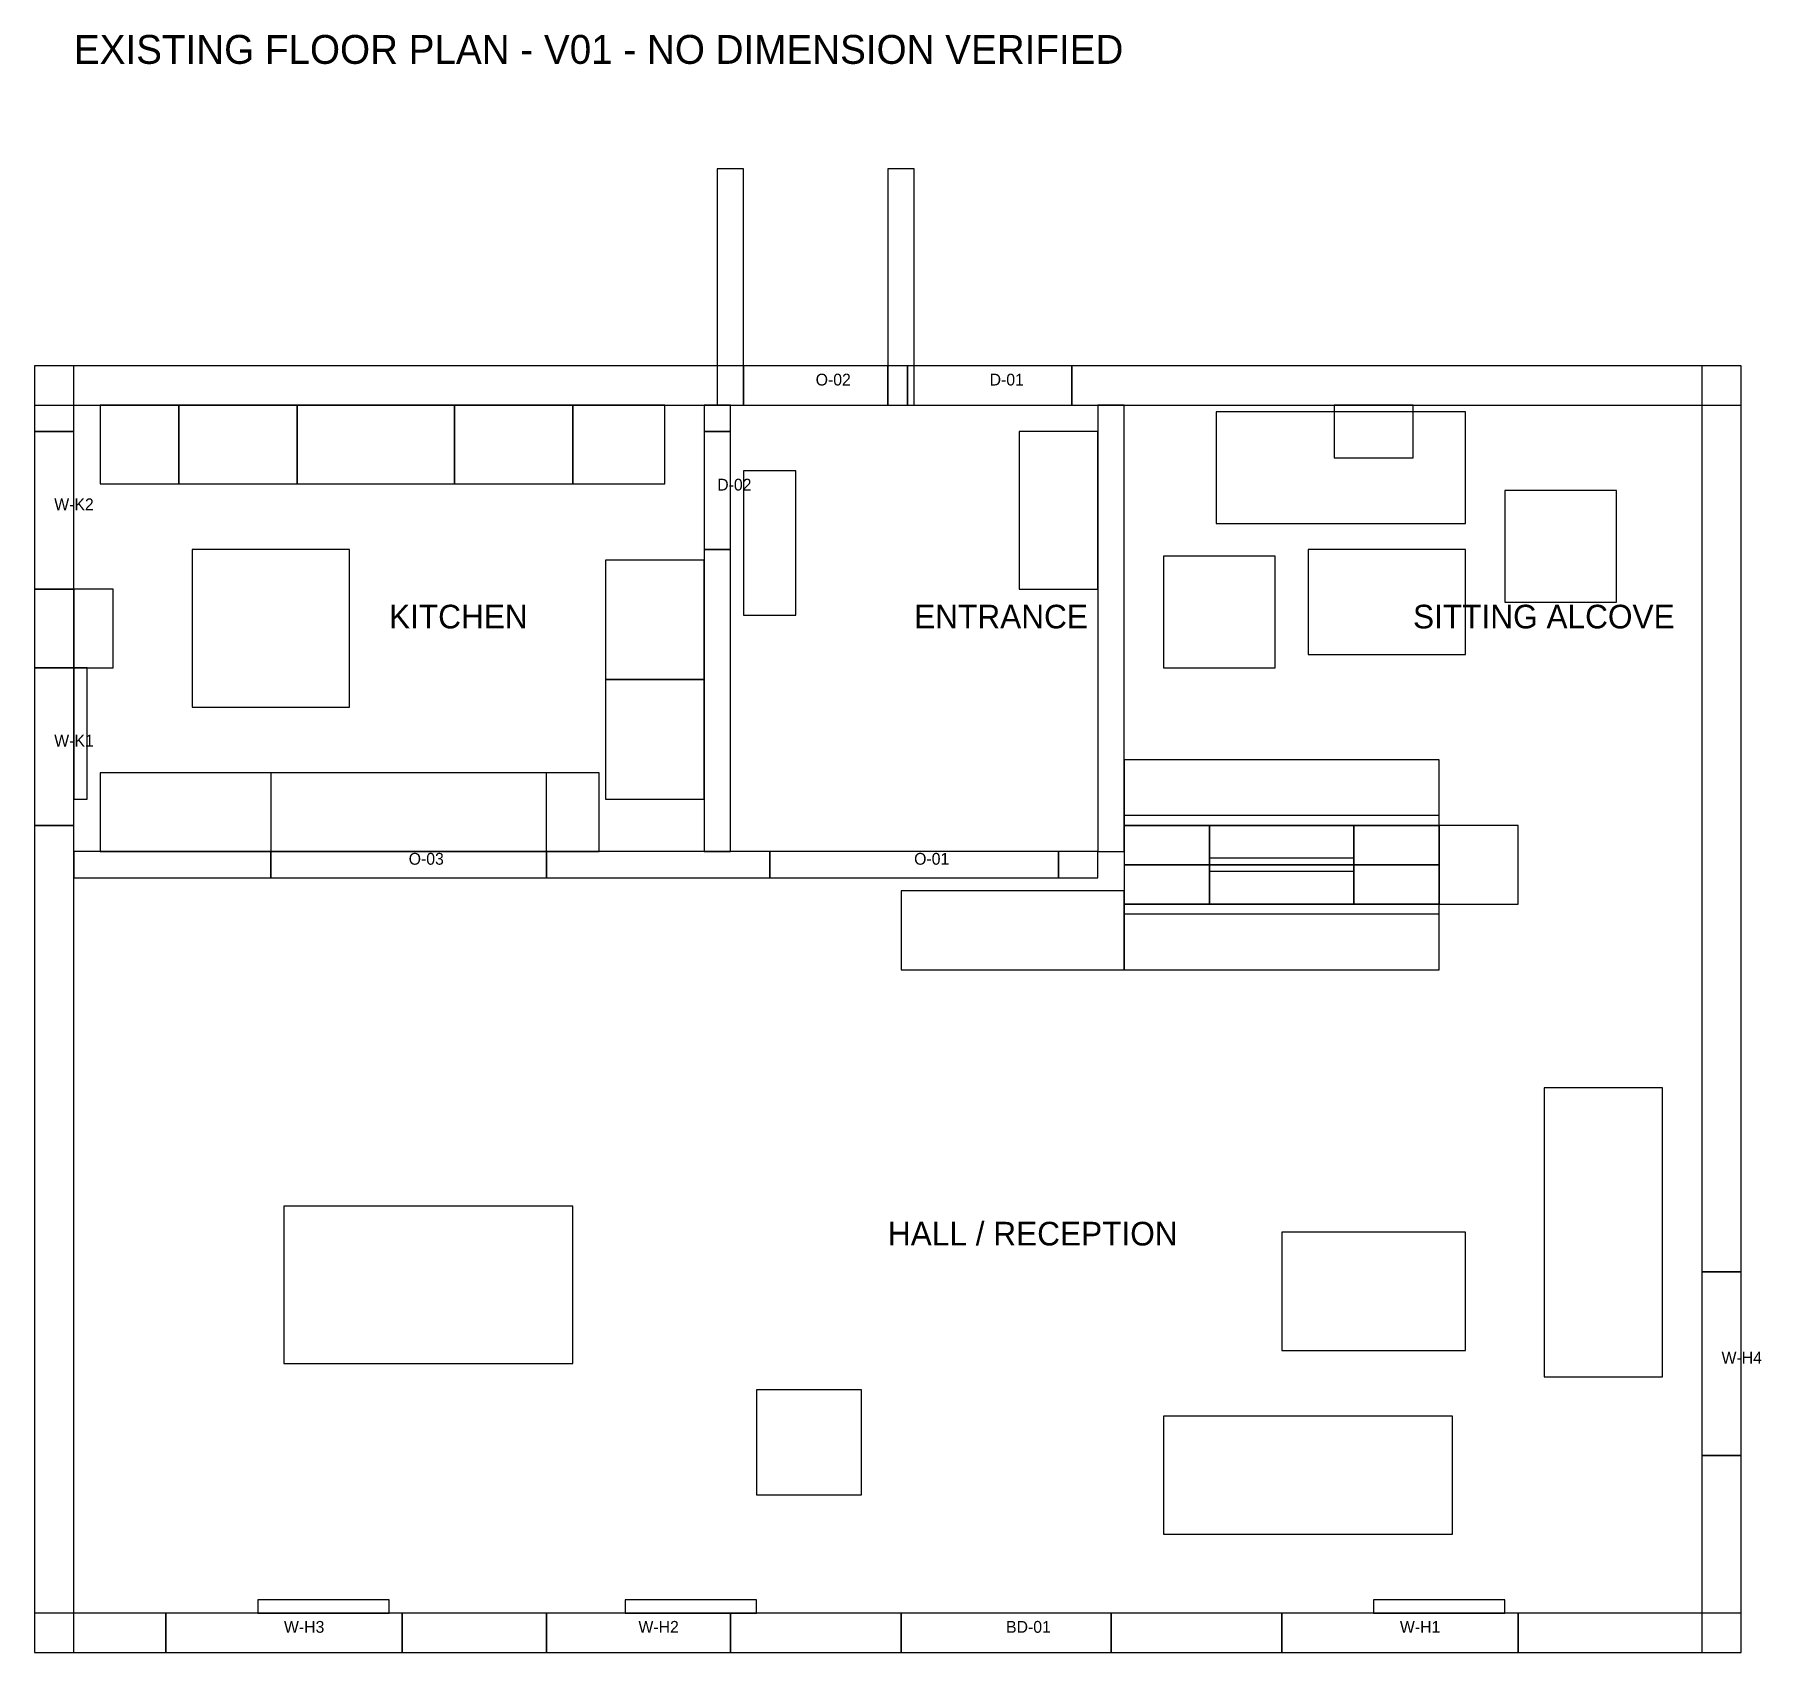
# Model space of a CAD drawing. Header units: millimetres. Extents: x -300 to 12854, y -300 to 12023.
import ezdxf

# ---------------------------------------------------------------- set-up
doc = ezdxf.new("R2010")
doc.units = ezdxf.units.MM
for name, color, linetype in [('A-ANNO', 2, 'Continuous'), ('A-FIXED', 3, 'Continuous'), ('A-FURN', 8, 'Continuous'), ('A-KITCHEN', 5, 'Continuous'), ('A-WALL', 7, 'Continuous'), ('A-WALL-OPEN', 4, 'Continuous')]:
    doc.layers.add(name, color=color, linetype=linetype)

msp = doc.modelspace()

# ---------------------------------------------------------------- linework, layer by layer
at = {"layer": 'A-FIXED'}
for points in [[(9600, 8800), (10200, 8800), (10200, 9200), (9600, 9200)], [(7200, 7800), (7800, 7800), (7800, 9000), (7200, 9000)], [(0, 7200), (300, 7200), (300, 7800), (0, 7800)], [(0, 6200), (100, 6200), (100, 7200), (0, 7200)], [(8000, 6000), (10400, 6000), (10400, 6500), (8000, 6500)], [(8000, 5700), (10400, 5700), (10400, 6075), (8000, 6075)], [(8000, 5400), (8650, 5400), (8650, 6000), (8000, 6000)], [(8650, 5400), (9750, 5400), (9750, 6000), (8650, 6000)], [(9750, 5400), (10400, 5400), (10400, 6000), (9750, 6000)], [(10400, 5400), (11000, 5400), (11000, 6000), (10400, 6000)], [(8000, 5325), (10400, 5325), (10400, 5700), (8000, 5700)], [(8650, 5650), (9750, 5650), (9750, 5750), (8650, 5750)], [(8000, 4900), (10400, 4900), (10400, 5400), (8000, 5400)], [(1400, 0), (2400, 0), (2400, 100), (1400, 100)], [(4200, 0), (5200, 0), (5200, 100), (4200, 100)], [(9900, 0), (10900, 0), (10900, 100), (9900, 100)]]:
    msp.add_lwpolyline(points, close=True, dxfattribs=at)
at = {"layer": 'A-FURN'}
for points in [[(8700, 8300), (10600, 8300), (10600, 9150), (8700, 9150)], [(5100, 7600), (5500, 7600), (5500, 8700), (5100, 8700)], [(10900, 7700), (11750, 7700), (11750, 8550), (10900, 8550)], [(900, 6900), (2100, 6900), (2100, 8100), (900, 8100)], [(8300, 7200), (9150, 7200), (9150, 8050), (8300, 8050)], [(9400, 7300), (10600, 7300), (10600, 8100), (9400, 8100)], [(6300, 4900), (8000, 4900), (8000, 5500), (6300, 5500)], [(11200, 1800), (12100, 1800), (12100, 4000), (11200, 4000)], [(1600, 1900), (3800, 1900), (3800, 3100), (1600, 3100)], [(9200, 2000), (10600, 2000), (10600, 2900), (9200, 2900)], [(5200, 900), (6000, 900), (6000, 1700), (5200, 1700)], [(8300, 600), (10500, 600), (10500, 1500), (8300, 1500)]]:
    msp.add_lwpolyline(points, close=True, dxfattribs=at)
at = {"layer": 'A-KITCHEN'}
for points in [[(200, 8600), (800, 8600), (800, 9200), (200, 9200)], [(200, 8600), (4500, 8600), (4500, 9200), (200, 9200)], [(800, 8600), (1700, 8600), (1700, 9200), (800, 9200)], [(1700, 8600), (2900, 8600), (2900, 9200), (1700, 9200)], [(2900, 8600), (3800, 8600), (3800, 9200), (2900, 9200)], [(3800, 8600), (4500, 8600), (4500, 9200), (3800, 9200)], [(4050, 7110), (4800, 7110), (4800, 8020), (4050, 8020)], [(4050, 6200), (4800, 6200), (4800, 7110), (4050, 7110)], [(200, 5800), (4000, 5800), (4000, 6400), (200, 6400)], [(200, 5800), (4000, 5800), (4000, 6400), (200, 6400)], [(1500, 5600), (3600, 5600), (3600, 6400), (1500, 6400)]]:
    msp.add_lwpolyline(points, close=True, dxfattribs=at)
at = {"layer": 'A-WALL'}
for points in [[(4900, 9200), (5100, 9200), (5100, 11000), (4900, 11000)], [(6200, 9200), (6400, 9200), (6400, 11000), (6200, 11000)], [(-300, 9000), (0, 9000), (0, 9500), (-300, 9500)], [(-300, 9200), (5100, 9200), (5100, 9500), (-300, 9500)], [(6200, 9200), (6350, 9200), (6350, 9500), (6200, 9500)], [(7600, 9200), (12700, 9200), (12700, 9500), (7600, 9500)], [(12400, 2600), (12700, 2600), (12700, 9500), (12400, 9500)], [(4800, 9000), (5000, 9000), (5000, 9200), (4800, 9200)], [(7800, 5800), (8000, 5800), (8000, 9200), (7800, 9200)], [(-300, 7800), (0, 7800), (0, 9000), (-300, 9000)], [(4800, 5800), (5000, 5800), (5000, 8100), (4800, 8100)], [(-300, 7200), (0, 7200), (0, 7800), (-300, 7800)], [(-300, 6000), (0, 6000), (0, 7200), (-300, 7200)], [(-300, -300), (0, -300), (0, 6000), (-300, 6000)], [(0, 5600), (1500, 5600), (1500, 5800), (0, 5800)], [(1500, 5600), (3600, 5600), (3600, 5800), (1500, 5800)], [(3600, 5600), (5300, 5600), (5300, 5800), (3600, 5800)], [(7500, 5600), (7800, 5600), (7800, 5800), (7500, 5800)], [(12400, 1200), (12700, 1200), (12700, 2600), (12400, 2600)], [(12400, -300), (12700, -300), (12700, 1200), (12400, 1200)], [(-300, -300), (700, -300), (700, 0), (-300, 0)], [(700, -300), (2500, -300), (2500, 0), (700, 0)], [(2500, -300), (3600, -300), (3600, 0), (2500, 0)], [(3600, -300), (5000, -300), (5000, 0), (3600, 0)], [(5000, -300), (6300, -300), (6300, 0), (5000, 0)], [(7900, -300), (9200, -300), (9200, 0), (7900, 0)], [(9200, -300), (11000, -300), (11000, 0), (9200, 0)], [(11000, -300), (12700, -300), (12700, 0), (11000, 0)]]:
    msp.add_lwpolyline(points, close=True, dxfattribs=at)
at = {"layer": 'A-WALL-OPEN'}
for points in [[(5100, 9200), (6200, 9200), (6200, 9500), (5100, 9500)], [(6350, 9200), (7600, 9200), (7600, 9500), (6350, 9500)], [(-300, 7800), (0, 7800), (0, 9000), (-300, 9000)], [(4800, 8100), (5000, 8100), (5000, 9000), (4800, 9000)], [(-300, 6000), (0, 6000), (0, 7200), (-300, 7200)], [(1500, 5600), (3600, 5600), (3600, 5800), (1500, 5800)], [(5300, 5600), (7500, 5600), (7500, 5800), (5300, 5800)], [(12400, 1200), (12700, 1200), (12700, 2600), (12400, 2600)], [(700, -300), (2500, -300), (2500, 0), (700, 0)], [(3600, -300), (5000, -300), (5000, 0), (3600, 0)], [(6300, -300), (7900, -300), (7900, 0), (6300, 0)], [(9200, -300), (11000, -300), (11000, 0), (9200, 0)]]:
    msp.add_lwpolyline(points, close=True, dxfattribs=at)

# ---------------------------------------------------------------- texts
at = {"layer": 'A-ANNO'}
for s, height, p in [('EXISTING FLOOR PLAN - V01 - NO DIMENSION VERIFIED', 220, (0, 11800)), ('O-02', 90, (5650, 9350)), ('D-01', 90, (6975, 9350)), ('D-02', 90, (4900, 8550)), ('W-K2', 90, (-150, 8400)), ('KITCHEN', 180, (2400, 7500)), ('ENTRANCE', 180, (6400, 7500)), ('SITTING ALCOVE', 180, (10200, 7500)), ('W-K1', 90, (-150, 6600)), ('O-03', 90, (2550, 5700)), ('O-01', 90, (6400, 5700)), ('HALL / RECEPTION', 180, (6200, 2800)), ('W-H4', 90, (12550, 1900)), ('W-H3', 90, (1600, -150)), ('W-H2', 90, (4300, -150)), ('BD-01', 90, (7100, -150)), ('W-H1', 90, (10100, -150))]:
    msp.add_text(s, height=height, dxfattribs=at).set_placement(p)

doc.saveas('drawing.dxf')
